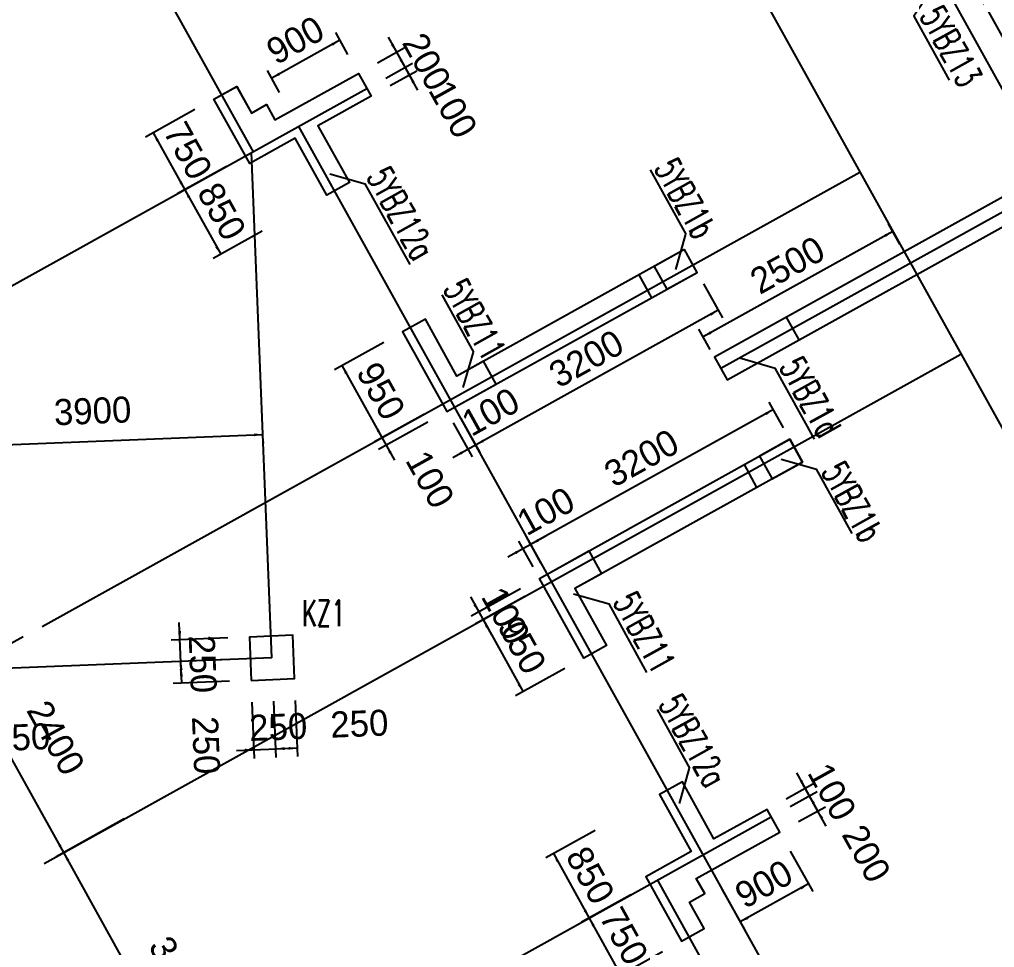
# Model space of a CAD drawing. Extents: x 387171 to 699106, y 11966 to 245688.
# Drawn here: x 493817 to 505054, y 107467 to 118160 of the extents above; entities that cross this region are included whole.
import ezdxf

# ---------------------------------------------------------------- set-up
doc = ezdxf.new("R2010")
doc.units = 0
doc.header["$LTSCALE"] = 100
doc.header["$MEASUREMENT"] = 0
doc.linetypes.add('DASHED', pattern=[19.05, 12.7, -6.35])
for name, color, linetype in [('b边缘构件', 235, 'Continuous'), ('COLU', 7, 'Continuous'), ('COLU_DASH', 9, 'DASHED'), ('DIM', 3, 'Continuous'), ('DOTE', 253, 'Continuous'), ('L-AXIS', 3, 'Continuous'), ('NUM', 7, 'Continuous'), ('wall-主楼', 2, 'Continuous'), ('Y阴影', 254, 'Continuous'), ('小尺寸', 4, 'Continuous'), ('边缘构件标注', 1, 'Continuous')]:
    doc.layers.add(name, color=color, linetype=linetype)
doc.styles.add('hztxt', font='hztxt')
doc.styles.get("Standard").update_dxf_attribs({"font": 'standard'})
doc.dimstyles.get("Standard").update_dxf_attribs({"dimtxt": 300, "dimasz": 100, "dimexe": 100, "dimexo": 250, "dimgap": 100, "dimtad": 0, "dimtoh": 1, "dimdec": 0, "dimdsep": 46, "dimcen": 0.09, "dimclrt": 7, "dimadec": 0, "dimazin": 0, "dimtfac": 1, "dimtdec": 4, "dimtofl": 0, "dimtmove": 0, "dimatfit": 3, "dimfxl": 1, "dimtolj": 1, "dimtzin": 0, "dimarcsym": 0})

# ---------------------------------------------------------------- blocks, each defined once
blk = doc.blocks.new('*D3225')
at = {"layer": 'L-AXIS', "color": 0, "linetype": 'ByBlock', "lineweight": -2}
for p, q in [((495024, 108948), (494239, 108512)), ((496074, 105413), (494327, 108560)), ((496772, 105800), (495987, 105365))]:
    blk.add_line(p, q, dxfattribs=at)
for points in [[(494327, 108560), (494390, 108481), (494361, 108465)], [(496074, 105413), (496011, 105492), (496041, 105509)]]:
    blk.add_solid(points, dxfattribs=at)
at = {"layer": 'L-AXIS', "color": 7, "linetype": 'Continuous', "lineweight": -2, "insert": (495642, 107167), "char_height": 300, "width": 775, "attachment_point": 5, "rotation": 299.0454, "style": 'hztxt'}
blk.add_mtext('3600', dxfattribs=at)
blk = doc.blocks.new('*D3449')
at = {"layer": 'L-AXIS', "color": 0, "linetype": 'ByBlock', "lineweight": -2}
for p, q in [((492111, 114193), (491326, 113757)), ((493161, 110659), (491414, 113806)), ((493859, 111046), (493074, 110610))]:
    blk.add_line(p, q, dxfattribs=at)
for points in [[(491414, 113806), (491477, 113726), (491448, 113710)], [(493161, 110659), (493098, 110738), (493127, 110754)]]:
    blk.add_solid(points, dxfattribs=at)
at = {"layer": 'L-AXIS', "color": 7, "linetype": 'Continuous', "lineweight": -2, "insert": (492754, 112532), "char_height": 300, "width": 775, "attachment_point": 5, "rotation": 299.0454, "style": 'hztxt'}
blk.add_mtext('3600', dxfattribs=at)
blk = doc.blocks.new('*D3694')
at = {"layer": 'L-AXIS', "color": 0, "linetype": 'ByBlock', "lineweight": -2}
for p, q in [((493859, 111046), (493074, 110610)), ((494327, 108560), (493161, 110659)), ((495024, 108948), (494239, 108512))]:
    blk.add_line(p, q, dxfattribs=at)
for points in [[(493161, 110659), (493225, 110579), (493195, 110563)], [(494327, 108560), (494264, 108640), (494293, 108656)]]:
    blk.add_solid(points, dxfattribs=at)
at = {"layer": 'L-AXIS', "color": 7, "linetype": 'Continuous', "lineweight": -2, "insert": (494236, 109883), "char_height": 300, "width": 785, "attachment_point": 5, "rotation": 299.0454, "style": 'hztxt'}
blk.add_mtext('2400', dxfattribs=at)
blk = doc.blocks.new('*D1796')
at = {"layer": 'L-AXIS', "color": 0, "linetype": 'ByBlock', "lineweight": -2}
for p, q in [((492726, 113221), (496623, 113378)), ((496626, 113295), (496627, 113278)), ((492729, 113139), (492730, 113122))]:
    blk.add_line(p, q, dxfattribs=at)
for points in [[(496623, 113378), (496524, 113357), (496522, 113391)], [(492726, 113221), (492825, 113242), (492827, 113209)]]:
    blk.add_solid(points, dxfattribs=at)
at = {"layer": 'L-AXIS', "color": 7, "linetype": 'Continuous', "lineweight": -2, "insert": (494660, 113649), "char_height": 300, "width": 775, "attachment_point": 5, "rotation": 2.2988, "style": 'hztxt'}
blk.add_mtext('3900', dxfattribs=at)
blk = doc.blocks.new('*D2099')
at = {"layer": '小尺寸', "color": 0, "linetype": 'ByBlock', "lineweight": -2}
for p, q in [((495840, 117122), (495271, 116806)), ((495359, 116855), (495723, 116199)), ((496204, 116466), (495636, 116150))]:
    blk.add_line(p, q, dxfattribs=at)
for points in [[(495359, 116855), (495422, 116775), (495393, 116759)], [(495723, 116199), (495660, 116278), (495689, 116294)]]:
    blk.add_solid(points, dxfattribs=at)
at = {"layer": '小尺寸', "color": 7, "linetype": 'Continuous', "lineweight": -2, "insert": (495759, 116648), "char_height": 300, "width": 566.67, "attachment_point": 5, "rotation": 299.0454, "style": 'hztxt'}
blk.add_mtext('750', dxfattribs=at)
blk = doc.blocks.new('*D2339')
at = {"layer": '小尺寸', "color": 0, "linetype": 'ByBlock', "lineweight": -2}
for p, q in [((496204, 116466), (495636, 116150)), ((495723, 116199), (496136, 115456)), ((496616, 115723), (496048, 115407))]:
    blk.add_line(p, q, dxfattribs=at)
for points in [[(495723, 116199), (495786, 116120), (495757, 116103)], [(496136, 115456), (496073, 115535), (496102, 115551)]]:
    blk.add_solid(points, dxfattribs=at)
at = {"layer": '小尺寸', "color": 7, "linetype": 'Continuous', "lineweight": -2, "insert": (496148, 115949), "char_height": 300, "width": 566.67, "attachment_point": 5, "rotation": 299.0454, "style": 'hztxt'}
blk.add_mtext('850', dxfattribs=at)
blk = doc.blocks.new('*D2816')
at = {"layer": '小尺寸', "color": 0, "linetype": 'ByBlock', "lineweight": -2}
for p, q in [((500452, 108816), (499884, 108501)), ((499971, 108549), (500384, 107806)), ((500865, 108073), (500296, 107758))]:
    blk.add_line(p, q, dxfattribs=at)
for points in [[(499971, 108549), (500034, 108470), (500005, 108454)], [(500384, 107806), (500321, 107886), (500350, 107902)]]:
    blk.add_solid(points, dxfattribs=at)
at = {"layer": '小尺寸', "color": 7, "linetype": 'Continuous', "lineweight": -2, "insert": (500396, 108299), "char_height": 300, "width": 566.67, "attachment_point": 5, "rotation": 299.0454, "style": 'hztxt'}
blk.add_mtext('850', dxfattribs=at)
blk = doc.blocks.new('*D824')
at = {"layer": '小尺寸', "color": 0, "linetype": 'ByBlock', "lineweight": -2}
for p, q in [((500865, 108073), (500296, 107758)), ((500384, 107806), (500748, 107151)), ((501229, 107418), (500660, 107102))]:
    blk.add_line(p, q, dxfattribs=at)
for points in [[(500384, 107806), (500447, 107727), (500418, 107711)], [(500748, 107151), (500685, 107230), (500714, 107246)]]:
    blk.add_solid(points, dxfattribs=at)
at = {"layer": '小尺寸', "color": 7, "linetype": 'Continuous', "lineweight": -2, "insert": (500784, 107600), "char_height": 300, "width": 566.67, "attachment_point": 5, "rotation": 299.0454, "style": 'hztxt'}
blk.add_mtext('750', dxfattribs=at)
blk = doc.blocks.new('*D334')
at = {"layer": '小尺寸', "color": 0, "linetype": 'ByBlock', "lineweight": -2}
for p, q in [((499592, 111599), (499024, 111283)), ((499014, 111507), (499257, 111070)), ((499641, 111512), (499073, 111196))]:
    blk.add_line(p, q, dxfattribs=at)
for points in [[(499112, 111332), (499048, 111411), (499078, 111428)], [(499160, 111245), (499223, 111165), (499194, 111149)]]:
    blk.add_solid(points, dxfattribs=at)
at = {"layer": '小尺寸', "color": 7, "linetype": 'Continuous', "lineweight": -2, "insert": (499421, 111290), "char_height": 300, "width": 476.67, "attachment_point": 5, "rotation": 299.046, "style": 'hztxt'}
blk.add_mtext('100', dxfattribs=at)
blk = doc.blocks.new('*D528')
at = {"layer": '小尺寸', "color": 0, "linetype": 'ByBlock', "lineweight": -2}
for p, q in [((499641, 111512), (499073, 111196)), ((499160, 111245), (499621, 110414)), ((500102, 110681), (499534, 110366))]:
    blk.add_line(p, q, dxfattribs=at)
for points in [[(499160, 111245), (499223, 111165), (499194, 111149)], [(499621, 110414), (499558, 110493), (499587, 110510)]]:
    blk.add_solid(points, dxfattribs=at)
at = {"layer": '小尺寸', "color": 7, "linetype": 'Continuous', "lineweight": -2, "insert": (499609, 110951), "char_height": 300, "width": 556.67, "attachment_point": 5, "rotation": 299.046, "style": 'hztxt'}
blk.add_mtext('950', dxfattribs=at)
blk = doc.blocks.new('*D1081')
at = {"layer": '小尺寸', "color": 0, "linetype": 'ByBlock', "lineweight": -2}
for p, q in [((498015, 114440), (497446, 114125)), ((497534, 114173), (497995, 113343)), ((498476, 113610), (497907, 113294))]:
    blk.add_line(p, q, dxfattribs=at)
for points in [[(497534, 114173), (497597, 114094), (497568, 114078)], [(497995, 113343), (497932, 113422), (497961, 113438)]]:
    blk.add_solid(points, dxfattribs=at)
at = {"layer": '小尺寸', "color": 7, "linetype": 'Continuous', "lineweight": -2, "insert": (497983, 113879), "char_height": 300, "width": 556.67, "attachment_point": 5, "rotation": 299.0447, "style": 'hztxt'}
blk.add_mtext('950', dxfattribs=at)
blk = doc.blocks.new('*D1322')
at = {"layer": '小尺寸', "color": 0, "linetype": 'ByBlock', "lineweight": -2}
for p, q in [((498476, 113610), (497907, 113294)), ((497898, 113518), (498141, 113081)), ((498524, 113522), (497956, 113207))]:
    blk.add_line(p, q, dxfattribs=at)
for points in [[(497995, 113343), (497932, 113422), (497961, 113438)], [(498043, 113255), (498107, 113176), (498077, 113160)]]:
    blk.add_solid(points, dxfattribs=at)
at = {"layer": '小尺寸', "color": 7, "linetype": 'Continuous', "lineweight": -2, "insert": (498549, 112861), "char_height": 300, "width": 476.67, "attachment_point": 5, "rotation": 299.0447, "style": 'hztxt'}
blk.add_mtext('100', dxfattribs=at)
blk = doc.blocks.new('*D1691')
at = {"layer": '小尺寸', "color": 0, "linetype": 'ByBlock', "lineweight": -2}
for p, q in [((501701, 115115), (501918, 114723)), ((501870, 114810), (499072, 113256)), ((498903, 113561), (499121, 113169))]:
    blk.add_line(p, q, dxfattribs=at)
for points in [[(501870, 114810), (501791, 114747), (501774, 114776)], [(499072, 113256), (499152, 113319), (499168, 113290)]]:
    blk.add_solid(points, dxfattribs=at)
at = {"layer": '小尺寸', "color": 7, "linetype": 'Continuous', "lineweight": -2, "insert": (500350, 114252), "char_height": 300, "width": 780, "attachment_point": 5, "rotation": 29.0454, "style": 'hztxt'}
blk.add_mtext('3200', dxfattribs=at)
blk = doc.blocks.new('*D1933')
at = {"layer": '小尺寸', "color": 0, "linetype": 'ByBlock', "lineweight": -2}
for p, q in [((498816, 113513), (499034, 113120)), ((498903, 113561), (499121, 113169)), ((499247, 113353), (498810, 113111))]:
    blk.add_line(p, q, dxfattribs=at)
for points in [[(499072, 113256), (499152, 113319), (499168, 113290)], [(498985, 113208), (498906, 113145), (498889, 113174)]]:
    blk.add_solid(points, dxfattribs=at)
at = {"layer": '小尺寸', "color": 7, "linetype": 'Continuous', "lineweight": -2, "insert": (499247, 113639), "char_height": 300, "width": 476.67, "attachment_point": 5, "rotation": 29.0454, "style": 'hztxt'}
blk.add_mtext('100', dxfattribs=at)
blk = doc.blocks.new('*D2182')
at = {"layer": '小尺寸', "color": 0, "linetype": 'ByBlock', "lineweight": -2}
for p, q in [((502623, 113454), (502457, 113752)), ((502506, 113665), (499708, 112111)), ((499826, 111900), (499660, 112199))]:
    blk.add_line(p, q, dxfattribs=at)
for points in [[(502506, 113665), (502427, 113602), (502410, 113631)], [(499708, 112111), (499788, 112174), (499804, 112145)]]:
    blk.add_solid(points, dxfattribs=at)
at = {"layer": '小尺寸', "color": 7, "linetype": 'Continuous', "lineweight": -2, "insert": (500986, 113107), "char_height": 300, "width": 780, "attachment_point": 5, "rotation": 29.0454, "style": 'hztxt'}
blk.add_mtext('3200', dxfattribs=at)
blk = doc.blocks.new('*D154')
at = {"layer": '小尺寸', "color": 0, "linetype": 'ByBlock', "lineweight": -2}
for p, q in [((499883, 112208), (499446, 111966)), ((499738, 111852), (499572, 112150)), ((499826, 111900), (499660, 112199))]:
    blk.add_line(p, q, dxfattribs=at)
for points in [[(499708, 112111), (499788, 112174), (499804, 112145)], [(499621, 112063), (499542, 112000), (499525, 112029)]]:
    blk.add_solid(points, dxfattribs=at)
at = {"layer": '小尺寸', "color": 7, "linetype": 'Continuous', "lineweight": -2, "insert": (499883, 112494), "char_height": 300, "width": 476.67, "attachment_point": 5, "rotation": 29.0454, "style": 'hztxt'}
blk.add_mtext('100', dxfattribs=at)
blk = doc.blocks.new('*D118')
at = {"layer": '小尺寸', "color": 0, "linetype": 'ByBlock', "lineweight": -2}
for p, q in [((497602, 117757), (497462, 118010)), ((497511, 117922), (496724, 117485)), ((496815, 117320), (496675, 117573))]:
    blk.add_line(p, q, dxfattribs=at)
for points in [[(497511, 117922), (497431, 117859), (497415, 117888)], [(496724, 117485), (496803, 117548), (496819, 117519)]]:
    blk.add_solid(points, dxfattribs=at)
at = {"layer": '小尺寸', "color": 7, "linetype": 'Continuous', "lineweight": -2, "insert": (496996, 117922), "char_height": 300, "width": 556.67, "attachment_point": 5, "rotation": 29.0454, "style": 'hztxt'}
blk.add_mtext('900', dxfattribs=at)
blk = doc.blocks.new('*D366')
at = {"layer": '小尺寸', "color": 0, "linetype": 'ByBlock', "lineweight": -2}
for p, q in [((498066, 117958), (498358, 117433)), ((497942, 117660), (498251, 117832)), ((498039, 117485), (498348, 117657))]:
    blk.add_line(p, q, dxfattribs=at)
for points in [[(498164, 117783), (498100, 117862), (498130, 117879)], [(498261, 117608), (498324, 117529), (498295, 117513)]]:
    blk.add_solid(points, dxfattribs=at)
at = {"layer": '小尺寸', "color": 7, "linetype": 'Continuous', "lineweight": -2, "insert": (498511, 117673), "char_height": 300, "width": 566.67, "attachment_point": 5, "rotation": 299.0454, "style": 'hztxt'}
blk.add_mtext('200', dxfattribs=at)
blk = doc.blocks.new('*D604')
at = {"layer": '小尺寸', "color": 0, "linetype": 'ByBlock', "lineweight": -2}
for p, q in [((498164, 117783), (498406, 117346)), ((498039, 117485), (498348, 117657)), ((498088, 117398), (498397, 117569))]:
    blk.add_line(p, q, dxfattribs=at)
for points in [[(498261, 117608), (498197, 117688), (498227, 117704)], [(498309, 117521), (498372, 117441), (498343, 117425)]]:
    blk.add_solid(points, dxfattribs=at)
at = {"layer": '小尺寸', "color": 7, "linetype": 'Continuous', "lineweight": -2, "insert": (498814, 117126), "char_height": 300, "width": 476.67, "attachment_point": 5, "rotation": 299.0454, "style": 'hztxt'}
blk.add_mtext('100', dxfattribs=at)
blk = doc.blocks.new('*D2276')
at = {"layer": '小尺寸', "color": 0, "linetype": 'ByBlock', "lineweight": -2}
for p, q in [((503964, 115571), (503834, 115805)), ((503882, 115718), (501697, 114504)), ((501778, 114357), (501648, 114592))]:
    blk.add_line(p, q, dxfattribs=at)
for points in [[(503882, 115718), (503803, 115655), (503787, 115684)], [(501697, 114504), (501776, 114567), (501792, 114538)]]:
    blk.add_solid(points, dxfattribs=at)
at = {"layer": '小尺寸', "color": 7, "linetype": 'Continuous', "lineweight": -2, "insert": (502668, 115330), "char_height": 300, "width": 780, "attachment_point": 5, "rotation": 29.0454, "style": 'hztxt'}
blk.add_mtext('2500', dxfattribs=at)
blk = doc.blocks.new('*D3229')
at = {"layer": '小尺寸', "color": 0, "linetype": 'ByBlock', "lineweight": -2}
for p, q in [((502700, 108578), (502959, 108111)), ((501913, 108141), (502172, 107674)), ((502911, 108199), (502124, 107762))]:
    blk.add_line(p, q, dxfattribs=at)
for points in [[(502911, 108199), (502831, 108135), (502815, 108165)], [(502124, 107762), (502203, 107825), (502219, 107796)]]:
    blk.add_solid(points, dxfattribs=at)
at = {"layer": '小尺寸', "color": 7, "linetype": 'Continuous', "lineweight": -2, "insert": (502396, 108199), "char_height": 300, "width": 556.67, "attachment_point": 5, "rotation": 29.0454, "style": 'hztxt'}
blk.add_mtext('900', dxfattribs=at)
blk = doc.blocks.new('*D1288')
at = {"layer": '小尺寸', "color": 0, "linetype": 'ByBlock', "lineweight": -2}
for p, q in [((503116, 108866), (502824, 109390)), ((502700, 109093), (503009, 109264)), ((502797, 108918), (503106, 109089))]:
    blk.add_line(p, q, dxfattribs=at)
for points in [[(502921, 109216), (502858, 109295), (502887, 109311)], [(503019, 109041), (503082, 108961), (503053, 108945)]]:
    blk.add_solid(points, dxfattribs=at)
at = {"layer": '小尺寸', "color": 7, "linetype": 'Continuous', "lineweight": -2, "insert": (503578, 108549), "char_height": 300, "width": 566.67, "attachment_point": 5, "rotation": 299.0454, "style": 'hztxt'}
blk.add_mtext('200', dxfattribs=at)
blk = doc.blocks.new('*D1262')
at = {"layer": '小尺寸', "color": 0, "linetype": 'ByBlock', "lineweight": -2}
for p, q in [((503019, 109041), (502776, 109478)), ((502652, 109180), (502960, 109352)), ((502700, 109093), (503009, 109264))]:
    blk.add_line(p, q, dxfattribs=at)
for points in [[(502873, 109303), (502810, 109382), (502839, 109398)], [(502921, 109216), (502985, 109136), (502955, 109120)]]:
    blk.add_solid(points, dxfattribs=at)
at = {"layer": '小尺寸', "color": 7, "linetype": 'Continuous', "lineweight": -2, "insert": (503182, 109261), "char_height": 300, "width": 476.67, "attachment_point": 5, "rotation": 299.0454, "style": 'hztxt'}
blk.add_mtext('100', dxfattribs=at)
blk = doc.blocks.new('*D866')
at = {"layer": 'DIM', "color": 0, "linetype": 'ByBlock', "lineweight": -2}
for p, q in [((496496, 110295), (496523, 109646)), ((496746, 110305), (496772, 109656)), ((496319, 109738), (496968, 109764))]:
    blk.add_line(p, q, dxfattribs=at)
for points in [[(496519, 109746), (496419, 109725), (496418, 109758)], [(496768, 109756), (496868, 109776), (496869, 109743)]]:
    blk.add_solid(points, dxfattribs=at)
at = {"layer": 'DIM', "color": 7, "linetype": 'Continuous', "lineweight": -2, "insert": (496799, 110007), "char_height": 300, "width": 566.67, "attachment_point": 5, "rotation": 2.2988, "style": 'hztxt'}
blk.add_mtext('250', dxfattribs=at)
blk = doc.blocks.new('*D3326')
at = {"layer": 'DIM', "color": 0, "linetype": 'ByBlock', "lineweight": -2}
for p, q in [((496746, 110305), (496772, 109656)), ((496996, 110315), (497022, 109666)), ((496768, 109756), (497018, 109766))]:
    blk.add_line(p, q, dxfattribs=at)
for points in [[(496768, 109756), (496868, 109776), (496869, 109743)], [(497018, 109766), (496919, 109745), (496918, 109778)]]:
    blk.add_solid(points, dxfattribs=at)
at = {"layer": 'DIM', "color": 7, "linetype": 'Continuous', "lineweight": -2, "insert": (497734, 110045), "char_height": 300, "width": 566.67, "attachment_point": 5, "rotation": 2.2988, "style": 'hztxt'}
blk.add_mtext('250', dxfattribs=at)
blk = doc.blocks.new('*D3800')
at = {"layer": 'DIM', "color": 0, "linetype": 'ByBlock', "lineweight": -2}
for p, q in [((496227, 110785), (495577, 110759)), ((495687, 110513), (495677, 110763)), ((496237, 110535), (495587, 110509))]:
    blk.add_line(p, q, dxfattribs=at)
for points in [[(495677, 110763), (495698, 110664), (495664, 110662)], [(495687, 110513), (495666, 110612), (495700, 110614)]]:
    blk.add_solid(points, dxfattribs=at)
at = {"layer": 'DIM', "color": 7, "linetype": 'Continuous', "lineweight": -2, "insert": (495966, 109797), "char_height": 300, "width": 566.67, "attachment_point": 5, "rotation": 272.2988, "style": 'hztxt'}
blk.add_mtext('250', dxfattribs=at)
blk = doc.blocks.new('*D4043')
at = {"layer": 'DIM', "color": 0, "linetype": 'ByBlock', "lineweight": -2}
for p, q in [((495685, 110563), (495659, 111212)), ((496217, 111035), (495567, 111009)), ((496227, 110785), (495577, 110759))]:
    blk.add_line(p, q, dxfattribs=at)
for points in [[(495667, 111013), (495646, 111112), (495680, 111113)], [(495677, 110763), (495698, 110664), (495664, 110662)]]:
    blk.add_solid(points, dxfattribs=at)
at = {"layer": 'DIM', "color": 7, "linetype": 'Continuous', "lineweight": -2, "insert": (495928, 110733), "char_height": 300, "width": 566.67, "attachment_point": 5, "rotation": 272.2988, "style": 'hztxt'}
blk.add_mtext('250', dxfattribs=at)
blk = doc.blocks.new('*D4217')
at = {"layer": 'DIM', "color": 0, "linetype": 'ByBlock', "lineweight": -2}
for p, q in [((492849, 110149), (492875, 109499)), ((493099, 110159), (493125, 109509)), ((492871, 109599), (493121, 109609))]:
    blk.add_line(p, q, dxfattribs=at)
for points in [[(492871, 109599), (492971, 109620), (492972, 109587)], [(493121, 109609), (493022, 109589), (493021, 109622)]]:
    blk.add_solid(points, dxfattribs=at)
at = {"layer": 'DIM', "color": 7, "linetype": 'Continuous', "lineweight": -2, "insert": (493837, 109888), "char_height": 300, "width": 566.67, "attachment_point": 5, "rotation": 2.2988, "style": 'hztxt'}
blk.add_mtext('250', dxfattribs=at)

msp = doc.modelspace()

# ---------------------------------------------------------------- hatches: boundary and pattern name
at = {"layer": 'Y阴影'}
h = msp.add_hatch(dxfattribs=at)
h.set_pattern_fill('ANSI31', color=256, scale=25, angle=-60.95463, style=0)
h.set_pattern_definition([])
h.paths.add_polyline_path([(497869.3, 117276.5), (497257.3, 116936.7), (497621.5, 116281), (497359.2, 116135.3), (496995.1, 116791), (496470.9, 116499.9), (496058.2, 117243), (496320.5, 117388.7), (496490.4, 117082.7), (496664.9, 117179.6), (496762, 117004.7), (497723.6, 117538.8)], flags=0)
h = msp.add_hatch(dxfattribs=at)
h.set_pattern_fill('ANSI31', color=256, scale=25, angle=-60.95463, style=0)
h.set_pattern_definition([])
h.paths.add_polyline_path([(501482.2, 115508.2), (501132.5, 115314), (501278.1, 115051.7), (501627.8, 115245.9)], flags=0)
h = msp.add_hatch(dxfattribs=at)
h.set_pattern_fill('ANSI31', color=256, scale=25, angle=-60.95463, style=0)
h.set_pattern_definition([])
h.paths.add_polyline_path([(502657.3, 114731), (501826.8, 114269.8), (501972.4, 114007.5), (502803, 114468.7)], flags=0)
h = msp.add_hatch(dxfattribs=at)
h.set_pattern_fill('ANSI31', color=256, scale=25, angle=-60.95463, style=0)
h.set_pattern_definition([])
h.paths.add_polyline_path([(498233.1, 114561.7), (498742.9, 113643.8), (499311.1, 113959.4), (499165.5, 114221.6), (498859.5, 114051.7), (498495.4, 114707.4)], flags=0)
h = msp.add_hatch(dxfattribs=at)
h.set_pattern_fill('ANSI31', color=256, scale=25, angle=-60.95463, style=0)
h.set_pattern_definition([])
h.paths.add_polyline_path([(502695.9, 113322.6), (502346.2, 113128.4), (502491.9, 112866.1), (502841.6, 113060.3)], flags=0)
h = msp.add_hatch(dxfattribs=at)
h.set_pattern_fill('ANSI31', color=256, scale=25, angle=-60.95463, style=0)
h.set_pattern_definition([])
h.paths.add_polyline_path([(500320.8, 110802.5), (499811, 111720.5), (500379.2, 112036), (500524.9, 111773.8), (500218.9, 111603.8), (500583, 110948.2)], flags=0)
h = msp.add_hatch(dxfattribs=at)
h.set_pattern_fill('ANSI31', color=256, scale=25, angle=-60.95463, style=0)
h.set_pattern_definition([])
h.paths.add_polyline_path([(502433, 109058.7), (501821, 108718.9), (501456.9, 109374.5), (501194.6, 109228.9), (501558.8, 108573.2), (501034.6, 108282.1), (501447.3, 107539), (501709.6, 107684.7), (501539.6, 107990.7), (501714.1, 108087.5), (501617, 108262.4), (502578.7, 108796.4)], flags=0)

# ---------------------------------------------------------------- linework, layer by layer
at = {"layer": 'b边缘构件'}
for points in [[(497869.3, 117276.5), (497257.3, 116936.7), (497621.5, 116281), (497359.2, 116135.3), (496995.1, 116791), (496470.9, 116499.9), (496058.2, 117243), (496320.5, 117388.7), (496490.4, 117082.7), (496664.9, 117179.6), (496762, 117004.7), (497723.6, 117538.8)], [(502433, 109058.7), (501821, 108718.9), (501456.9, 109374.5), (501194.6, 109228.9), (501558.8, 108573.2), (501034.6, 108282.1), (501447.3, 107539), (501709.6, 107684.7), (501539.6, 107990.7), (501714.1, 108087.5), (501617, 108262.4), (502578.7, 108796.4)]]:
    msp.add_lwpolyline(points, close=True, dxfattribs=at)
for points in [[(501482.2, 115508.2), (501132.5, 115314), (501278.1, 115051.7), (501627.8, 115245.9), (501482.2, 115508.2)], [(502657.3, 114731), (501826.8, 114269.8), (501972.4, 114007.5), (502803, 114468.7), (502657.3, 114731)], [(498233.1, 114561.7), (498742.9, 113643.8), (499311.1, 113959.4), (499165.5, 114221.6), (498859.5, 114051.7), (498495.4, 114707.4), (498233.1, 114561.7)], [(502695.9, 113322.6), (502346.2, 113128.4), (502491.9, 112866.1), (502841.6, 113060.3), (502695.9, 113322.6)], [(500320.8, 110802.5), (499811, 111720.5), (500379.2, 112036), (500524.9, 111773.8), (500218.9, 111603.8), (500583, 110948.2), (500320.8, 110802.5)]]:
    msp.add_lwpolyline(points, dxfattribs=at)
at = {"layer": 'COLU'}
msp.add_lwpolyline([(496486.5, 110545.1), (496986.1, 110565.2), (496966, 111064.8), (496466.4, 111044.7)], close=True, dxfattribs=at)
at = {"layer": 'COLU_DASH'}
for p, q in [((501103.3, 114954.6), (500957.6, 115216.9)), ((502317.1, 112769), (502171.4, 113031.3))]:
    msp.add_line(p, q, dxfattribs=at)
at = {"layer": 'DOTE'}
for p, q in [((493535, 134350), (508021.3, 108264.7)), ((488289.6, 131437), (496514.7, 116626.1)), ((518678.5, 123456.7), (501899.6, 114138.6)), ((492329.5, 114314.4), (497820.7, 117363.9)), ((497033.9, 116927), (509488.9, 94499.5)), ((496726.2, 110805), (496492.5, 116626.3)), ((494077.3, 111167.2), (503502.6, 116401.5)), ((495242.5, 109069), (504667.8, 114303.3)), ((496726.2, 110805), (479392.8, 110109.2)), ((496990.4, 105921.8), (502481.6, 108971.3)), ((501175.5, 108233.4), (508959.5, 94217))]:
    msp.add_line(p, q, dxfattribs=at)
at = {"layer": 'L-AXIS'}
msp.add_line((494100.4, 108434.7), (495353.2, 109130.5), dxfattribs=at)
at = {"layer": 'wall-主楼'}
for points in [[(507766.3, 115109), (507504.1, 114963.3), (507892.5, 114263.9), (507367.9, 113972.6), (504649.1, 118868.3), (505173.7, 119159.6), (505562.1, 118460.3), (505824.3, 118605.9), (505290.3, 119567.6), (504241.2, 118985), (505673.4, 116406), (501826.8, 114269.8), (501972.4, 114007.5), (505819.1, 116143.7), (507251.3, 113564.7), (508300.4, 114147.3)], [(497621.5, 116281), (497359.2, 116135.3), (496995.1, 116791), (496470.5, 116499.7), (496057.8, 117242.8), (496320.1, 117388.5), (496490, 117082.5), (496664.9, 117179.6), (496762, 117004.7), (497723.6, 117538.8), (497869.3, 117276.5), (497257.3, 116936.7)], [(501482.2, 115508.2), (498859.5, 114051.7), (498495.4, 114707.4), (498233.1, 114561.7), (498742.9, 113643.8), (501627.8, 115245.9)], [(502841.6, 113060.3), (500218.9, 111603.8), (500583, 110948.2), (500320.7, 110802.5), (499811, 111720.5), (502695.9, 113322.6)], [(501456.9, 109374.5), (501194.6, 109228.9), (501558.8, 108573.2), (501034.2, 108281.9), (501446.9, 107538.8), (501709.2, 107684.5), (501539.3, 107990.4), (501714.1, 108087.5), (501617, 108262.4), (502578.7, 108796.4), (502433, 109058.7), (501821, 108718.9)]]:
    msp.add_lwpolyline(points, close=True, dxfattribs=at)
at = {"layer": '边缘构件标注', "color": 200}
for p, q in [((501086.1, 116427.4), (501496.8, 115687.9)), ((497393.2, 116383), (497801.1, 116266.4)), ((498318.2, 115335.4), (497801.1, 116266.4)), ((501380.2, 115280), (501496.8, 115687.9)), ((498683.5, 114986.6), (499048.9, 114328.5)), ((498932.3, 113920.6), (499048.9, 114328.5)), ((502118.2, 114260), (502526.1, 114143.4)), ((502980.9, 113324.4), (502526.1, 114143.4)), ((502593.9, 113094.4), (503001.8, 112977.8)), ((503412.5, 112238.2), (503001.8, 112977.8)), ((500203.8, 111542.3), (500611.7, 111425.7)), ((501049.4, 110637.6), (500611.7, 111425.7)), ((501165.8, 110207.7), (501539.5, 109534.8)), ((501422.9, 109126.9), (501539.5, 109534.8))]:
    msp.add_line(p, q, dxfattribs=at)
msp.add_lwpolyline([(504490.4, 118742.3), (504125.7, 118196.6), (504533.5, 117462.2)], dxfattribs=at)

# ---------------------------------------------------------------- texts
at = {"layer": 'NUM', "color": 200, "width": 0.7}
msp.add_text('KZ1', height=300, dxfattribs=at).set_placement((497072.1, 111170.9))
at = {"layer": '边缘构件标注', "color": 200, "width": 0.7}
for s, p in [('5YBZ13', (504185.9, 118205.4)), ('5YBZ1b', (501126.8, 116449.2)), ('5YBZ12a', (497811.6, 116348.9)), ('5YBZ11', (498694.6, 115057.6)), ('5YBZ1d', (502568.9, 114160.3)), ('5YBZ1b', (503051.8, 112952.7)), ('5YBZ11', (500652.3, 111451.6)), ('5YBZ12a', (501177.6, 110274))]:
    msp.add_text(s, height=300, rotation=299.04537, dxfattribs=at).set_placement(p)

# ---------------------------------------------------------------- dimensions: what is measured, and where the dimension line sits
at = {"layer": 'DIM', "color": 200}
for p1, p2, distance, picture, middle in [((496476.4, 110794.9), (496466.4, 111044.7), 800, '*D4043', (495908.1, 111240.6)), ((496486.5, 110545.1), (496476.4, 110794.9), 800, '*D3800', (495945.7, 110305.2)), ((496486.5, 110545.1), (496736.3, 110555.2), -800, '*D866', (496290.6, 109986.8)), ((496736.3, 110555.2), (496986.1, 110565.2), -800, '*D3326', (497226, 110024.4)), ((492839.4, 110398.7), (493089.2, 110408.8), -800, '*D4217', (493329.2, 109868))]:
    dim = msp.add_aligned_dim(p1=p1, p2=p2, distance=distance, dimstyle='Standard', dxfattribs=at)
    dim.commit()
    dim.dimension.update_dxf_attribs({"geometry": picture, "text_midpoint": middle})
at = {"layer": 'L-AXIS'}
for base, p1, p2, picture, middle in [((491413.7, 113805.8), (494077.3, 111167.2), (492329.5, 114314.4), '*D3449', (492753.8, 112531.5)), ((493161.5, 110658.6), (495242.5, 109069), (494077.3, 111167.2), '*D3694', (494236.3, 109882.8)), ((494326.7, 108560.4), (496990.4, 105921.8), (495242.5, 109069), '*D3225', (495641.5, 107167))]:
    dim = msp.add_linear_dim(base=base, p1=p1, p2=p2, angle=119.04537, dimstyle='Standard', dxfattribs=at)
    dim.commit()
    dim.dimension.update_dxf_attribs({"geometry": picture, "text_midpoint": middle})
dim = msp.add_aligned_dim(p1=(492719.4, 113388.5), p2=(496616.2, 113544.9), distance=-167.1, dimstyle='Standard', dxfattribs=at)
dim.commit()
dim.dimension.update_dxf_attribs({"geometry": '*D1796', "text_midpoint": (494660.5, 113649.4)})
at = {"layer": '小尺寸'}
for base, p1, p2, angle, picture, middle in [((496723.9, 117485.2), (497723.6, 117538.8), (496936.8, 117101.8), 29.04537, '*D118', (496996, 117922.3)), ((498260.6, 117608.2), (497723.6, 117538.8), (497820.7, 117363.9), 299.04537, '*D366', (498276.2, 118095.1)), ((498309.2, 117520.8), (497820.7, 117363.9), (497869.3, 117276.5), 299.04537, '*D604', (498625.7, 117465.7)), ((501696.6, 114504.2), (504085.2, 115352.4), (501899.6, 114138.6), 29.04537, '*D2276', (502668, 115329.7)), ((499072.4, 113256.4), (501579.3, 115333.4), (498781.7, 113779.8), 29.04537, '*D1691', (500349.8, 114251.7)), ((498985, 113207.8), (498781.7, 113779.8), (498694.3, 113731.2), 29.04537, '*D1933', (498907.3, 113450.7)), ((499708.4, 112111.2), (502744.5, 113235.2), (499946.9, 111681.6), 29.04537, '*D2182', (500985.8, 113106.6)), ((499620.9, 112062.7), (499946.9, 111681.6), (499859.5, 111633), 29.04537, '*D154', (499543.3, 112305.5)), ((502872.9, 109303), (502481.6, 108971.3), (502433, 109058.7), 119.04537, '*D1262', (502993.4, 109600.9)), ((502921.4, 109215.6), (502578.7, 108796.4), (502481.6, 108971.3), 119.04537, '*D1288', (503343, 108971.4)), ((502123.9, 107761.6), (502578.7, 108796.4), (501791.8, 108359.5), 29.04537, '*D3229', (502395.9, 108198.6))]:
    dim = msp.add_linear_dim(base=base, p1=p1, p2=p2, angle=angle, dimstyle='Standard', dxfattribs=at)
    dim.commit()
    dim.dimension.update_dxf_attribs({"geometry": picture, "text_midpoint": middle})
for p1, p2, picture, middle in [((496058.2, 117243), (496422.3, 116587.4), '*D2099', (495759.5, 116648.2)), ((496422.3, 116587.4), (496835, 115844.3), '*D2339', (496147.9, 115948.8)), ((498233.1, 114561.7), (498694.3, 113731.2), '*D1081', (497982.9, 113879.5)), ((498694.3, 113731.2), (498742.9, 113643.8), '*D1322', (498360.1, 113200.2)), ((499811, 111720.5), (499859.5, 111633), '*D334', (499232.1, 111630)), ((499859.5, 111633), (500320.8, 110802.5), '*D528', (499609.3, 110950.7)), ((500670.5, 108937.8), (501083.2, 108194.7), '*D2816', (500396, 108299.2)), ((501083.2, 108194.7), (501447.3, 107539), '*D824', (500784.4, 107599.8))]:
    dim = msp.add_aligned_dim(p1=p1, p2=p2, distance=-800, dimstyle='Standard', dxfattribs=at)
    dim.commit()
    dim.dimension.update_dxf_attribs({"geometry": picture, "text_midpoint": middle})

doc.saveas('drawing.dxf')
